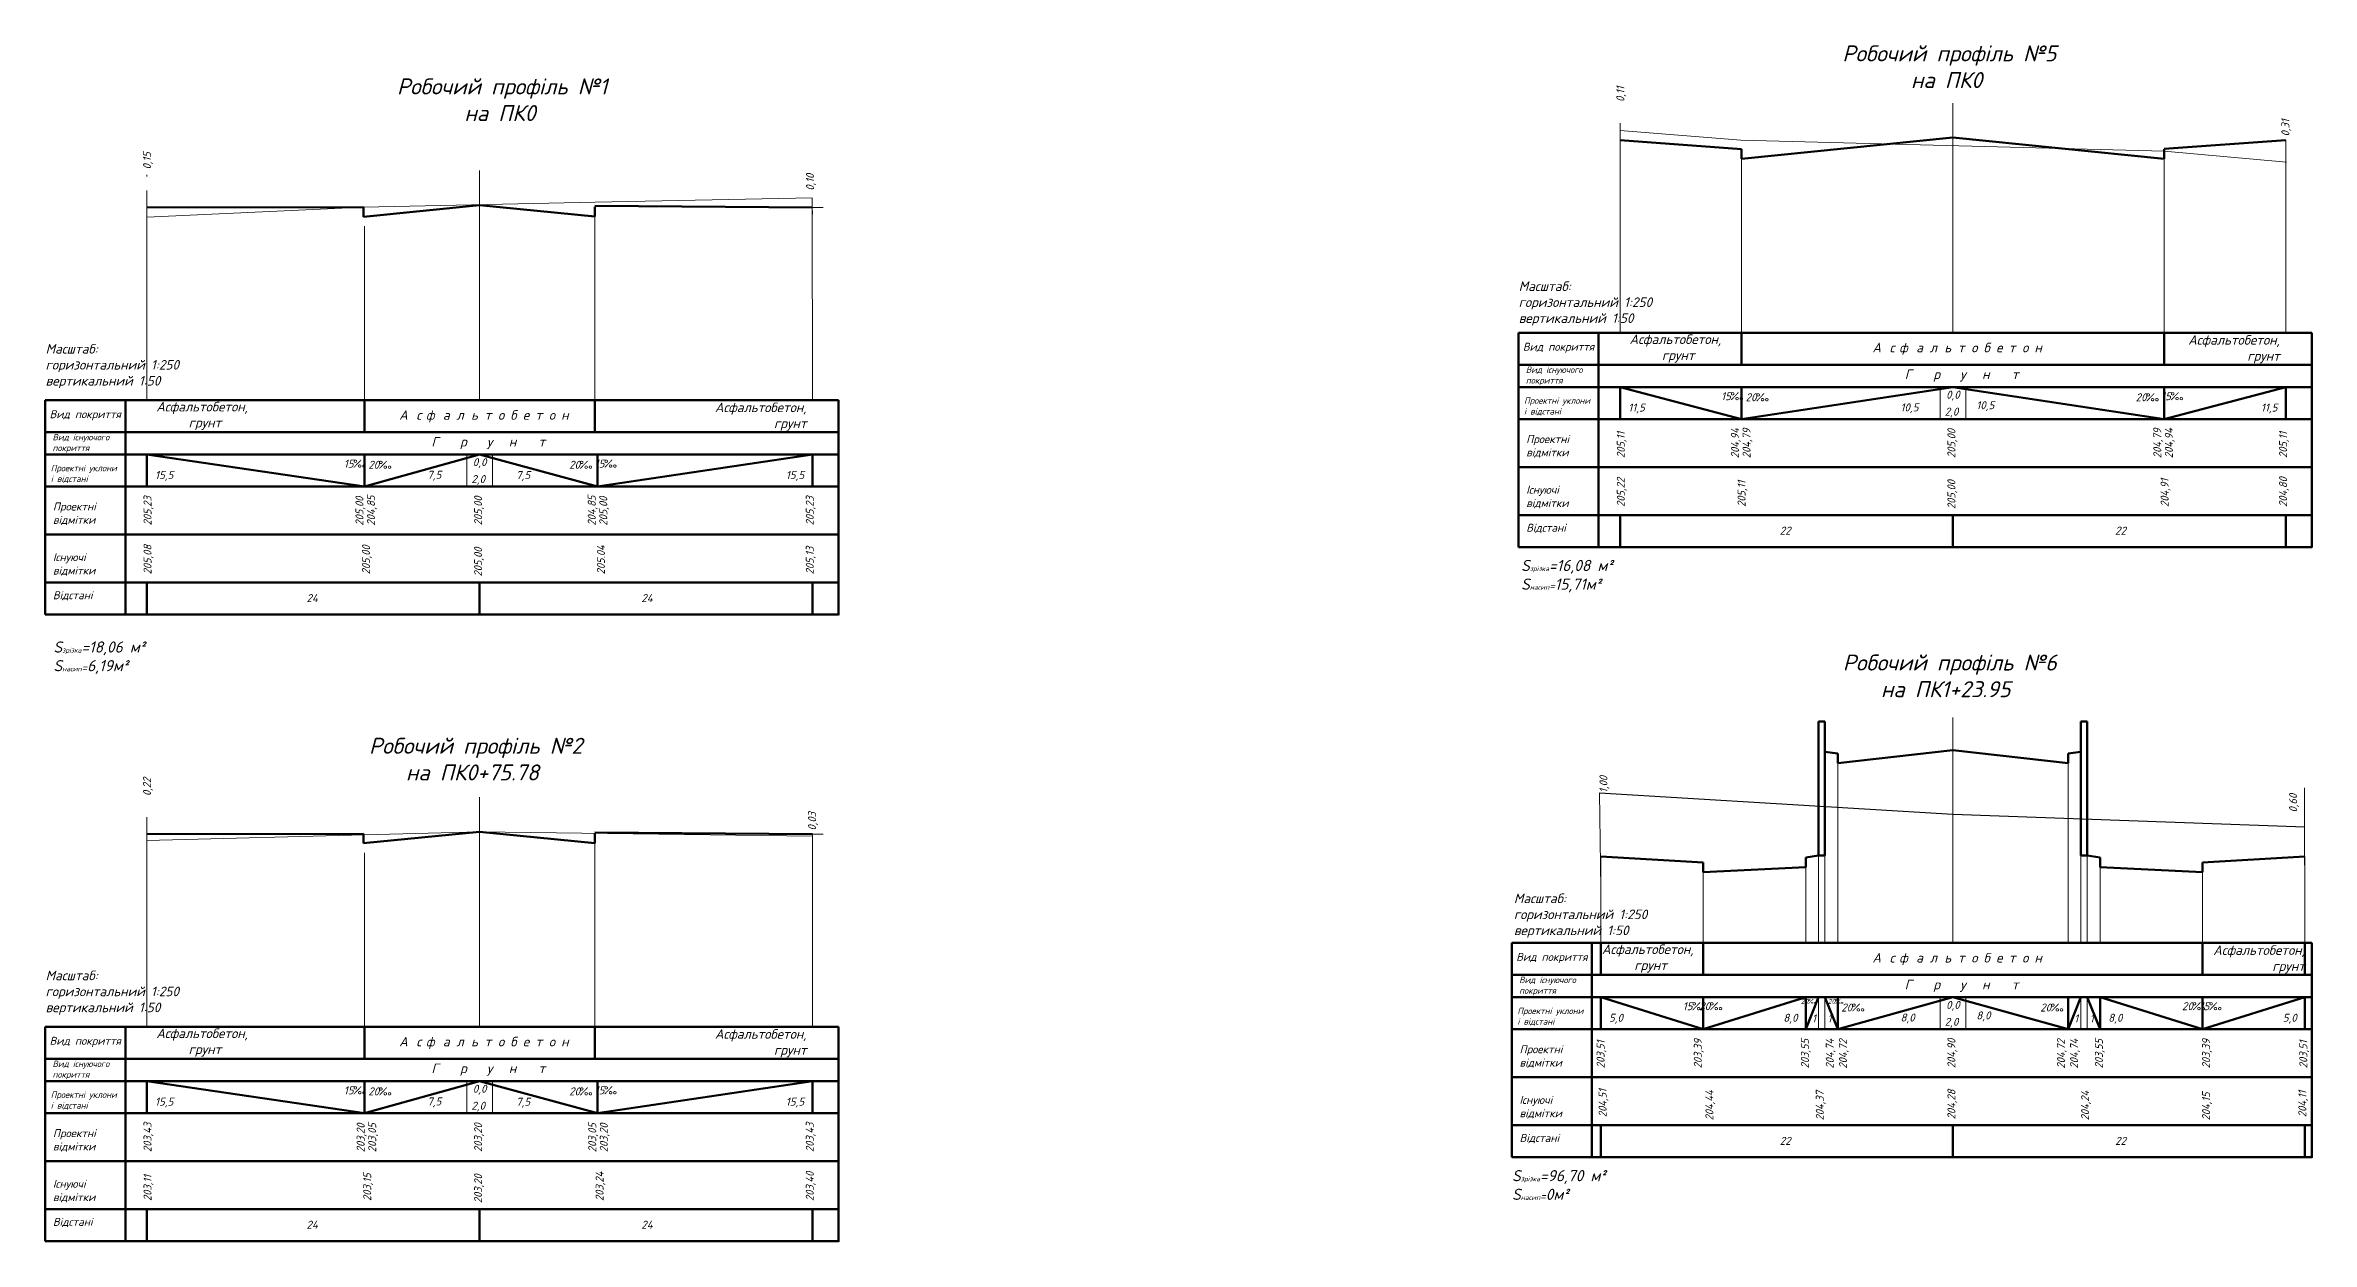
# Model space of a CAD drawing. Header units: millimetres. Extents: x -2123 to 34701, y -1286 to 835.
# Drawn here: x 5246.7 to 5423.7, y -430.2 to -336.6 of the extents above; entities that cross this region are included whole.
import ezdxf

# ---------------------------------------------------------------- set-up
doc = ezdxf.new("R2010")
doc.units = ezdxf.units.MM
doc.linetypes.add('ACAD_ISO04W100', pattern=[30, 24, -3, 0, -3])
doc.layers.get('0').update_dxf_attribs({"lineweight": 15})
doc.layers.add('Інж. мережі', color=205, linetype='Continuous', lineweight=18)
doc.layers.add('ІСНУЮЧА', color=80, linetype='Continuous')
doc.styles.add('GOST-2.304_Type-B_italic', font='GOST Common Italic.ttf')
doc.styles.add('профили', font='isocpeui.ttf')

msp = doc.modelspace()

# ---------------------------------------------------------------- linework, layer by layer
at = {"color": 18, "linetype": 'ACAD_ISO04W100', "true_color": 0x000000}
for p, q in [((5395.672, -359.116), (5395.672, -341.172)), ((5395.672, -359.116), (5395.672, -341.172)), ((5280.576, -364.389), (5280.576, -346.445)), ((5280.576, -364.389), (5280.576, -346.445)), ((5395.672, -406.813), (5395.672, -389.194)), ((5280.576, -413.369), (5280.576, -395.426)), ((5280.576, -413.369), (5280.576, -395.426))]:
    msp.add_line(p, q, dxfattribs=at)
at = {"color": 18, "true_color": 0x000000}
for p, q in [((5369.672, -359.116), (5369.672, -342.724)), ((5395.672, -346.714), (5395.672, -341.914)), ((5395.672, -343.864), (5395.672, -344.114)), ((5412.172, -359.131), (5412.172, -344.748)), ((5421.672, -359.116), (5421.672, -344.065)), ((5421.672, -344.564), (5421.672, -344.314)), ((5254.576, -346.912), (5254.576, -346.762)), ((5379.172, -359.131), (5379.172, -345.514)), ((5412.172, -349.014), (5412.172, -346.764)), ((5254.576, -364.389), (5254.576, -347.997)), ((5280.576, -351.987), (5280.576, -347.187)), ((5306.576, -364.389), (5306.559, -348.561)), ((5280.576, -349.137), (5280.576, -349.387)), ((5289.576, -364.405), (5289.576, -350.021)), ((5306.576, -349.338), (5307.416, -349.338)), ((5306.576, -349.837), (5306.576, -349.587)), ((5271.576, -364.405), (5271.576, -350.787)), ((5412.172, -356.714), (5412.172, -355.214)), ((5421.672, -356.714), (5421.672, -356.214)), ((5306.576, -361.987), (5306.576, -361.487)), ((5394.672, -365.866), (5394.672, -363.366)), ((5396.672, -365.866), (5396.672, -363.366)), ((5279.576, -371.139), (5279.576, -368.639)), ((5281.576, -371.139), (5281.576, -368.639)), ((5386.672, -392.763), (5386.672, -406.813)), ((5404.672, -392.763), (5404.672, -406.813)), ((5385.172, -394.514), (5385.172, -406.813)), ((5385.672, -394.514), (5385.672, -406.813)), ((5405.672, -394.514), (5405.672, -406.813)), ((5406.172, -394.514), (5406.172, -406.813)), ((5423.149, -394.698), (5423.172, -406.813)), ((5280.576, -400.967), (5280.576, -396.167)), ((5368.172, -402.588), (5368.062, -395.076)), ((5254.576, -413.369), (5254.576, -396.977)), ((5280.576, -398.117), (5280.576, -398.367)), ((5306.576, -413.369), (5306.576, -398.318)), ((5306.576, -398.318), (5307.416, -398.318)), ((5395.672, -397.588), (5395.672, -396.738)), ((5271.576, -413.385), (5271.576, -399.767)), ((5289.576, -413.385), (5289.576, -399.002)), ((5306.576, -398.817), (5306.576, -398.567)), ((5368.172, -400.063), (5368.172, -406.813)), ((5384.172, -400.129), (5384.172, -406.813)), ((5423.172, -400.063), (5423.172, -402.596)), ((5376.172, -400.538), (5376.172, -406.813)), ((5407.172, -400.879), (5407.172, -406.813)), ((5415.172, -401.288), (5415.172, -406.813)), ((5306.576, -410.967), (5306.576, -410.467)), ((5385.172, -411.063), (5385.172, -413.563)), ((5385.672, -411.063), (5385.672, -413.563)), ((5394.672, -413.563), (5394.672, -411.063)), ((5396.672, -413.563), (5396.672, -411.063)), ((5405.672, -411.063), (5405.672, -413.563)), ((5406.172, -411.063), (5406.172, -413.563)), ((5279.576, -420.119), (5279.576, -417.619)), ((5281.576, -420.119), (5281.576, -417.619))]:
    msp.add_line(p, q, dxfattribs=at)
at = {"color": 18, "lineweight": 50, "true_color": 0x000000}
for p, q in [((5379.172, -344.764), (5369.672, -344.065)), ((5395.672, -343.864), (5379.172, -345.514)), ((5379.172, -345.514), (5379.172, -344.764)), ((5395.672, -343.864), (5412.172, -345.514)), ((5412.172, -344.748), (5421.672, -344.065)), ((5412.172, -345.514), (5412.172, -344.764)), ((5271.501, -349.294), (5254.576, -349.338)), ((5280.576, -349.137), (5271.501, -350.044)), ((5271.501, -350.044), (5271.501, -349.294)), ((5280.576, -349.137), (5289.576, -350.037)), ((5289.576, -349.196), (5306.576, -349.338)), ((5289.576, -350.021), (5289.576, -349.271)), ((5367.997, -359.116), (5361.747, -359.116)), ((5361.747, -359.116), (5361.747, -375.866)), ((5367.997, -361.616), (5367.997, -359.116)), ((5367.997, -359.116), (5395.672, -359.116)), ((5379.172, -361.631), (5379.172, -359.131)), ((5423.702, -359.116), (5395.672, -359.116)), ((5412.172, -361.616), (5412.172, -359.116)), ((5423.702, -359.116), (5423.702, -375.912)), ((5367.997, -361.616), (5361.747, -361.616)), ((5364.007, -361.616), (5395.672, -361.616)), ((5367.997, -363.366), (5367.997, -361.616)), ((5423.702, -361.616), (5395.672, -361.616)), ((5252.901, -364.389), (5246.651, -364.389)), ((5246.651, -364.389), (5246.651, -381.139)), ((5252.901, -366.889), (5252.901, -364.389)), ((5252.901, -364.389), (5280.576, -364.389)), ((5271.576, -366.905), (5271.576, -364.405)), ((5308.606, -364.389), (5280.576, -364.389)), ((5289.576, -366.889), (5289.576, -364.389)), ((5308.606, -364.389), (5308.606, -381.185)), ((5367.997, -363.366), (5361.747, -363.366)), ((5364.007, -363.366), (5395.672, -363.366)), ((5367.997, -365.866), (5367.997, -363.366)), ((5379.172, -365.866), (5369.672, -363.366)), ((5369.672, -363.366), (5369.672, -365.866)), ((5379.172, -363.366), (5379.172, -365.866)), ((5379.172, -365.866), (5395.672, -363.366)), ((5423.702, -363.366), (5395.672, -363.366)), ((5412.172, -365.866), (5395.672, -363.366)), ((5412.172, -363.366), (5412.172, -365.866)), ((5412.172, -365.866), (5421.672, -363.366)), ((5421.672, -363.366), (5421.672, -365.866)), ((5367.997, -365.866), (5361.747, -365.866)), ((5364.007, -365.866), (5395.672, -365.866)), ((5367.997, -369.616), (5367.997, -365.866)), ((5389.872, -365.866), (5383.872, -365.866)), ((5395.672, -365.866), (5389.872, -365.866)), ((5423.702, -365.866), (5395.672, -365.866)), ((5395.672, -365.866), (5401.472, -365.866)), ((5401.472, -365.866), (5407.472, -365.866)), ((5252.901, -366.889), (5246.651, -366.889)), ((5248.911, -366.889), (5280.576, -366.889)), ((5252.901, -368.639), (5252.901, -366.889)), ((5308.606, -366.889), (5280.576, -366.889)), ((5252.901, -368.639), (5246.651, -368.639)), ((5248.911, -368.639), (5280.576, -368.639)), ((5252.901, -371.139), (5252.901, -368.639)), ((5271.576, -371.139), (5254.576, -368.639)), ((5254.576, -368.639), (5254.576, -371.139)), ((5271.576, -368.639), (5271.576, -371.139)), ((5271.576, -371.139), (5280.576, -368.639)), ((5308.606, -368.639), (5280.576, -368.639)), ((5289.795, -371.139), (5280.576, -368.639)), ((5289.795, -368.639), (5289.795, -371.139)), ((5289.795, -371.139), (5306.576, -368.639)), ((5306.576, -368.639), (5306.576, -371.139)), ((5367.997, -369.616), (5361.747, -369.616)), ((5364.007, -369.616), (5395.672, -369.616)), ((5367.997, -373.366), (5367.997, -369.616)), ((5423.702, -369.616), (5395.672, -369.616)), ((5252.901, -371.139), (5246.651, -371.139)), ((5248.911, -371.139), (5280.576, -371.139)), ((5252.901, -374.889), (5252.901, -371.139)), ((5274.776, -371.139), (5268.776, -371.139)), ((5280.576, -371.139), (5274.776, -371.139)), ((5308.606, -371.139), (5280.576, -371.139)), ((5280.576, -371.139), (5286.376, -371.139)), ((5286.376, -371.139), (5292.376, -371.139)), ((5367.997, -373.366), (5361.747, -373.366)), ((5364.007, -373.366), (5395.672, -373.366)), ((5367.997, -375.866), (5367.997, -373.366)), ((5369.672, -375.866), (5369.672, -373.366)), ((5395.672, -375.866), (5395.672, -373.366)), ((5423.702, -373.366), (5395.672, -373.366)), ((5395.672, -375.866), (5395.672, -373.366)), ((5421.672, -375.866), (5421.672, -373.366)), ((5252.901, -374.889), (5246.651, -374.889)), ((5248.911, -374.889), (5280.576, -374.889)), ((5252.901, -378.639), (5252.901, -374.889)), ((5308.606, -374.889), (5280.576, -374.889)), ((5361.747, -375.866), (5367.997, -375.866)), ((5364.007, -375.866), (5395.672, -375.866)), ((5370.672, -375.866), (5395.672, -375.866)), ((5420.672, -375.866), (5395.672, -375.866)), ((5423.702, -375.866), (5395.672, -375.866)), ((5252.901, -378.639), (5246.651, -378.639)), ((5248.911, -378.639), (5280.576, -378.639)), ((5252.901, -381.139), (5252.901, -378.639)), ((5254.576, -381.139), (5254.576, -378.639)), ((5280.576, -381.139), (5280.576, -378.639)), ((5308.606, -378.639), (5280.576, -378.639)), ((5280.576, -381.139), (5280.576, -378.639)), ((5306.576, -381.139), (5306.576, -378.639)), ((5246.651, -381.139), (5252.901, -381.139)), ((5248.911, -381.139), (5280.576, -381.139)), ((5255.576, -381.139), (5280.576, -381.139)), ((5305.576, -381.139), (5280.576, -381.139)), ((5308.606, -381.139), (5280.576, -381.139)), ((5385.672, -389.513), (5385.172, -389.513)), ((5385.172, -389.513), (5385.172, -399.983)), ((5385.672, -399.983), (5385.672, -389.513)), ((5405.672, -399.983), (5405.672, -389.513)), ((5405.672, -389.513), (5406.172, -389.513)), ((5406.172, -389.513), (5406.172, -399.983)), ((5386.672, -392.013), (5385.672, -391.867)), ((5395.672, -391.738), (5386.672, -392.763)), ((5386.672, -392.763), (5386.672, -392.013)), ((5395.672, -391.738), (5404.672, -392.763)), ((5404.672, -392.013), (5405.672, -391.867)), ((5404.672, -392.763), (5404.672, -392.013)), ((5271.501, -398.275), (5254.576, -398.318)), ((5280.576, -398.117), (5271.501, -399.025)), ((5271.501, -399.025), (5271.501, -398.275)), ((5280.576, -398.117), (5289.576, -399.017)), ((5289.576, -398.176), (5306.576, -398.318)), ((5289.576, -399.002), (5289.576, -398.252)), ((5376.172, -400.538), (5368.172, -400.063)), ((5384.172, -400.129), (5385.172, -399.983)), ((5384.172, -400.879), (5384.172, -400.129)), ((5385.172, -399.983), (5385.672, -399.983)), ((5406.172, -399.983), (5405.672, -399.983)), ((5407.172, -400.129), (5406.172, -399.983)), ((5407.172, -400.879), (5407.172, -400.129)), ((5415.172, -400.538), (5423.172, -400.063)), ((5376.172, -401.288), (5376.172, -400.538)), ((5384.172, -400.879), (5376.172, -401.288)), ((5407.172, -400.879), (5415.172, -401.288)), ((5415.172, -401.288), (5415.172, -400.538)), ((5368.172, -406.813), (5361.225, -406.813)), ((5361.225, -406.813), (5361.225, -423.563)), ((5367.475, -409.313), (5367.475, -406.813)), ((5368.172, -406.813), (5395.672, -406.813)), ((5368.172, -406.813), (5368.172, -409.313)), ((5376.172, -409.313), (5376.172, -406.813)), ((5423.702, -406.813), (5395.672, -406.813)), ((5415.172, -409.313), (5415.172, -406.813)), ((5423.172, -406.813), (5423.172, -409.313)), ((5423.702, -406.813), (5423.702, -423.609)), ((5367.475, -409.313), (5361.225, -409.313)), ((5364.007, -409.313), (5395.672, -409.313)), ((5367.475, -411.063), (5367.475, -409.313)), ((5423.702, -409.313), (5395.672, -409.313)), ((5367.475, -411.063), (5361.225, -411.063)), ((5364.007, -411.063), (5395.672, -411.063)), ((5367.475, -413.563), (5367.475, -411.063)), ((5376.172, -413.563), (5368.172, -411.063)), ((5368.172, -411.063), (5368.172, -413.563)), ((5376.172, -411.048), (5376.172, -413.548)), ((5376.172, -413.548), (5384.172, -411.063)), ((5384.172, -413.563), (5385.172, -411.063)), ((5384.172, -413.563), (5384.172, -411.063)), ((5385.672, -411.063), (5386.672, -413.563)), ((5386.672, -413.563), (5395.672, -411.063)), ((5386.672, -413.563), (5386.672, -411.063)), ((5423.702, -411.063), (5395.672, -411.063)), ((5404.672, -413.563), (5395.672, -411.063)), ((5405.672, -411.063), (5404.672, -413.563)), ((5404.672, -413.563), (5404.672, -411.063)), ((5407.172, -413.563), (5406.172, -411.063)), ((5415.172, -413.548), (5407.172, -411.063)), ((5407.172, -413.563), (5407.172, -411.063)), ((5415.172, -411.048), (5415.172, -413.548)), ((5415.172, -413.563), (5423.172, -411.063)), ((5423.172, -413.563), (5423.172, -411.063)), ((5252.901, -413.369), (5246.651, -413.369)), ((5246.651, -413.369), (5246.651, -430.119)), ((5252.901, -415.869), (5252.901, -413.369)), ((5252.901, -413.369), (5280.576, -413.369)), ((5271.576, -415.885), (5271.576, -413.385)), ((5308.606, -413.369), (5280.576, -413.369)), ((5289.576, -415.869), (5289.576, -413.369)), ((5308.606, -413.369), (5308.606, -430.165)), ((5367.475, -413.563), (5361.225, -413.563)), ((5364.007, -413.563), (5395.672, -413.563)), ((5367.475, -417.313), (5367.475, -413.563)), ((5389.872, -413.563), (5383.872, -413.563)), ((5395.672, -413.563), (5389.872, -413.563)), ((5423.702, -413.563), (5395.672, -413.563)), ((5395.672, -413.563), (5401.472, -413.563)), ((5401.472, -413.563), (5407.472, -413.563)), ((5252.901, -415.869), (5246.651, -415.869)), ((5248.911, -415.869), (5280.576, -415.869)), ((5252.901, -417.619), (5252.901, -415.869)), ((5308.606, -415.869), (5280.576, -415.869)), ((5252.901, -417.619), (5246.651, -417.619)), ((5248.911, -417.619), (5280.576, -417.619)), ((5252.901, -420.119), (5252.901, -417.619)), ((5271.576, -420.119), (5254.576, -417.619)), ((5254.576, -417.619), (5254.576, -420.119)), ((5271.576, -417.619), (5271.576, -420.119)), ((5271.576, -420.119), (5280.576, -417.619)), ((5308.606, -417.619), (5280.576, -417.619)), ((5289.795, -420.119), (5280.576, -417.619)), ((5289.795, -417.619), (5289.795, -420.119)), ((5289.795, -420.119), (5306.576, -417.619)), ((5306.576, -417.619), (5306.576, -420.119)), ((5367.475, -417.313), (5361.225, -417.313)), ((5364.007, -417.313), (5395.672, -417.313)), ((5367.475, -421.063), (5367.475, -417.313)), ((5423.702, -417.313), (5395.672, -417.313)), ((5252.901, -420.119), (5246.651, -420.119)), ((5248.911, -420.119), (5280.576, -420.119)), ((5252.901, -423.869), (5252.901, -420.119)), ((5274.776, -420.119), (5268.776, -420.119)), ((5280.576, -420.119), (5274.776, -420.119)), ((5308.606, -420.119), (5280.576, -420.119)), ((5280.576, -420.119), (5286.376, -420.119)), ((5286.376, -420.119), (5292.376, -420.119)), ((5367.475, -421.063), (5361.225, -421.063)), ((5364.007, -421.063), (5395.672, -421.063)), ((5367.475, -423.563), (5367.475, -421.063)), ((5368.172, -423.563), (5368.172, -421.063)), ((5395.672, -423.563), (5395.672, -421.063)), ((5423.702, -421.063), (5395.672, -421.063)), ((5395.672, -423.563), (5395.672, -421.063)), ((5423.172, -423.563), (5423.172, -421.063)), ((5252.901, -423.869), (5246.651, -423.869)), ((5248.911, -423.869), (5280.576, -423.869)), ((5252.901, -427.619), (5252.901, -423.869)), ((5308.606, -423.869), (5280.576, -423.869)), ((5361.225, -423.563), (5367.475, -423.563)), ((5364.007, -423.563), (5395.672, -423.563)), ((5370.672, -423.563), (5395.672, -423.563)), ((5420.672, -423.563), (5395.672, -423.563)), ((5423.702, -423.563), (5395.672, -423.563)), ((5252.901, -427.619), (5246.651, -427.619)), ((5248.911, -427.619), (5280.576, -427.619)), ((5252.901, -430.119), (5252.901, -427.619)), ((5254.576, -430.119), (5254.576, -427.619)), ((5280.576, -430.119), (5280.576, -427.619)), ((5308.606, -427.619), (5280.576, -427.619)), ((5280.576, -430.119), (5280.576, -427.619)), ((5306.576, -430.119), (5306.576, -427.619)), ((5246.651, -430.119), (5252.901, -430.119)), ((5248.911, -430.119), (5280.576, -430.119)), ((5255.576, -430.119), (5280.576, -430.119)), ((5305.576, -430.119), (5280.576, -430.119)), ((5308.606, -430.119), (5280.576, -430.119))]:
    msp.add_line(p, q, dxfattribs=at)
at = {"layer": 'Інж. мережі', "color": 18, "true_color": 0x000000}
for points in [[(5369.672, -343.318), (5379.119, -344.072), (5412.172, -344.92), (5421.729, -345.777)], [(5254.576, -350.07), (5271.501, -349.294), (5289.615, -348.908), (5306.559, -348.561)], [(5271.576, -364.405), (5280.576, -364.389)], [(5254.576, -398.812), (5280.576, -398.117), (5306.576, -398.463)]]:
    msp.add_lwpolyline(points, dxfattribs=at)
at = {"layer": 'ІСНУЮЧА', "color": 18, "true_color": 0x000000}
for p, q in [((5368.062, -395.076), (5395.672, -396.738)), ((5395.672, -396.738), (5423.155, -397.75))]:
    msp.add_line(p, q, dxfattribs=at)

# ---------------------------------------------------------------- texts
at = {"color": 18, "true_color": 0x000000, "style": 'профили'}
for s, insert, char_height, width, attachment_point in [('\\pi0.54018;Робочий профіль №5\\P\\pi5.9019;на ПК0  ', (5386.498, -336.657), 1.25, 17.62298, 1), ('\\pi0.63725;Робочий профіль №1\\P\\pi5.9019;на ПК0  ', (5273.486, -339.238), 1.25, 17.62298, 1), ('Масштаб:\\Pгоризонтальний 1:250\\Pвертикальний 1:50', (5361.753, -355.102), 0.75, 10.97681, 1), ('\\pi-0.40613;Асфальтобетон, \\P\\pi2.1257;грунт', (5370.817, -359.248), 0.75, 7.04172, 1), ('Асфальтобетон, грунт', (5421.216, -359.301), 0.75, 7.62345, 3), ('Масштаб:\\Pгоризонтальний 1:250\\Pвертикальний 1:50', (5246.671, -359.996), 0.75, 10.97681, 1), ('Вид покриття', (5362.079, -359.898), 0.625, 5.85871, 1), ('{\\T2;Асфальтобетон}', (5389.385, -359.898), 0.75, 7.87498, 1), ('Вид існуючого покриття', (5362.31, -361.757), 0.5, 5.85871, 1), ('{\\T4;Грунт}', (5391.908, -361.987), 0.75, 10.32379, 1), ('\\pi-0.40613;Асфальтобетон, \\P\\pi2.1257;грунт', (5255.721, -364.521), 0.75, 7.04172, 1), ('Асфальтобетон, грунт', (5306.12, -364.574), 0.75, 7.62345, 3), ('Проектні уклони \\Pі відстані', (5362.171, -364.174), 0.5, 6.87022, 1), ('11,5', (5370.314, -364.651), 0.625, 1.00755, 1), ('15{\\fISOCPEUR|b0|i0|c204|p34;‰}', (5377.566, -363.764), 0.625, 1.00755, 1), ('20{\\fISOCPEUR|b0|i0|c204|p34;‰}', (5379.474, -363.85), 0.625, 1.00755, 1), ('10,5', (5391.577, -364.636), 0.625, 1.00755, 1), ('0,0', (5396.212, -363.646), 0.625, 1.00755, 3), ('10,5', (5397.502, -364.469), 0.625, 1.00755, 1), ('20{\\fISOCPEUR|b0|i0|c204|p34;‰}', (5411.87, -363.85), 0.625, 1.00755, 3), ('15{\\fISOCPEUR|b0|i0|c204|p34;‰}', (5413.779, -363.764), 0.625, 1.00755, 3), ('11,5', (5421.031, -364.651), 0.625, 1.00755, 3), ('Вид покриття', (5246.983, -365.171), 0.625, 5.85871, 1), ('{\\T2;Асфальтобетон}', (5274.289, -365.171), 0.75, 7.87498, 1), ('2,0', (5395.031, -364.97), 0.625, 1.00755, 1), ('Вид існуючого покриття', (5247.214, -367.03), 0.5, 5.85871, 1), ('{\\T4;Грунт}', (5276.812, -367.26), 0.75, 10.32379, 1), ('Проектні\\Pвідмітки', (5362.34, -367.114), 0.625, 5.85871, 1), ('Проектні уклони \\Pі відстані', (5247.075, -369.447), 0.5, 6.87022, 1), ('15,5', (5255.218, -369.925), 0.625, 1.00755, 1), ('15{\\fISOCPEUR|b0|i0|c204|p34;‰}', (5269.97, -369.037), 0.625, 1.00755, 1), ('20{\\fISOCPEUR|b0|i0|c204|p34;‰}', (5271.878, -369.123), 0.625, 1.00755, 1), ('7,5', (5276.481, -369.909), 0.625, 1.00755, 1), ('0,0', (5281.116, -368.919), 0.625, 1.00755, 3), ('7,5', (5283.424, -369.934), 0.625, 1.00755, 1), ('20{\\fISOCPEUR|b0|i0|c204|p34;‰}', (5289.493, -369.123), 0.625, 1.00755, 3), ('15{\\fISOCPEUR|b0|i0|c204|p34;‰}', (5291.401, -369.037), 0.625, 1.00755, 3), ('15,5', (5305.935, -369.925), 0.625, 1.00755, 3), ('2,0', (5279.935, -370.243), 0.625, 1.00755, 1), ('Існуючі\\Pвідмітки', (5362.34, -371.074), 0.625, 5.85871, 1), ('Проектні\\Pвідмітки', (5247.244, -372.387), 0.625, 5.85871, 1), ('Відстані', (5362.34, -374.048), 0.625, 5.85871, 1), ('22', (5382.146, -374.273), 0.625, 1.00755, 1), ('22', (5409.199, -374.273), 0.625, 1.00755, 3), ('Існуючі\\Pвідмітки', (5247.244, -376.347), 0.625, 5.85871, 1), (' {\\H1.4x;S\\H0.42857x;зрізка\\H2.3333x;=16,08\\H0.99998x; м²}\\P {\\H1.4x;S\\H0.42857x;насип}={\\H1.4x;15,71м²}', (5361.534, -376.869), 0.625, 9.14586, 1), ('Відстані', (5247.244, -379.321), 0.625, 5.85871, 1), ('24', (5267.05, -379.546), 0.625, 1.00755, 1), ('24', (5294.103, -379.546), 0.625, 1.89024, 3), (' {\\H1.4x;S\\H0.42857x;зрізка\\H2.3333x;=18,06\\H0.99998x; м²}\\P {\\H1.4x;S\\H0.42857x;насип}={\\H1.4x;6,19м²}', (5246.881, -383.244), 0.625, 9.14586, 1), ('\\pi0.57286;Робочий профіль №6\\P\\pi3.5539;на ПК1+23.95  ', (5386.498, -384.271), 1.25, 17.62298, 1), ('\\pi0.53592;Робочий профіль №2\\P\\pi3.4199;на ПК0+75.78  ', (5271.402, -390.777), 1.25, 17.62298, 1), ('Масштаб:\\Pгоризонтальний 1:250\\Pвертикальний 1:50', (5361.377, -402.953), 0.75, 10.97681, 1), ('\\pi-0.40613;Асфальтобетон, \\P\\pi2.1257;грунт', (5368.657, -406.93), 0.75, 7.04172, 1), ('Асфальтобетон, грунт', (5423.172, -406.999), 0.75, 7.62345, 3), ('Масштаб:\\Pгоризонтальний 1:250\\Pвертикальний 1:50', (5246.671, -408.977), 0.75, 10.97681, 1), ('Вид покриття', (5361.558, -407.595), 0.625, 5.85871, 1), ('{\\T2;Асфальтобетон}', (5389.385, -407.595), 0.75, 7.87498, 1), ('Вид існуючого покриття', (5361.789, -409.454), 0.5, 5.85871, 1), ('{\\T4;Грунт}', (5391.908, -409.685), 0.75, 10.32379, 1), ('Проектні уклони \\Pі відстані', (5361.65, -411.871), 0.5, 6.87022, 1), ('5,0', (5368.805, -412.349), 0.625, 1.00755, 1), ('15{\\fISOCPEUR|b0|i0|c204|p34;‰}', (5374.566, -411.446), 0.625, 1.00755, 1), ('20{\\fISOCPEUR|b0|i0|c204|p34;‰}', (5377.779, -411.446), 0.625, 1.00755, 3), ('8,0', (5383.54, -412.349), 0.625, 1.00755, 3), ('20{\\fISOCPEUR|b0|i0|c204|p34;‰}', (5385.081, -411.198), 0.375, 1.00755, 3), ('1', (5384.974, -412.393), 0.625, 1.00755, 3), ('20{\\fISOCPEUR|b0|i0|c204|p34;‰}', (5385.914, -411.198), 0.375, 1.00755, 1), ('1', (5385.883, -412.393), 0.625, 1.00755, 1), ('20{\\fISOCPEUR|b0|i0|c204|p34;‰}', (5386.953, -411.547), 0.625, 1.00755, 1), ('8,0', (5391.577, -412.333), 0.625, 1.00755, 1), ('0,0', (5396.212, -411.343), 0.625, 1.00755, 3), ('8,0', (5397.502, -412.166), 0.625, 1.00755, 1), ('20{\\fISOCPEUR|b0|i0|c204|p34;‰}', (5404.419, -411.547), 0.625, 1.00755, 3), ('1', (5405.462, -412.393), 0.625, 1.00755, 3), ('1', (5406.37, -412.393), 0.625, 1.00755, 1), ('8,0', (5407.805, -412.349), 0.625, 1.00755, 1), ('20{\\fISOCPEUR|b0|i0|c204|p34;‰}', (5413.566, -411.446), 0.625, 1.00755, 1), ('15{\\fISOCPEUR|b0|i0|c204|p34;‰}', (5416.779, -411.446), 0.625, 1.00755, 3), ('5,0', (5422.54, -412.349), 0.625, 1.00755, 3), ('Вид покриття', (5246.983, -414.151), 0.625, 5.85871, 1), ('\\pi-0.40613;Асфальтобетон, \\P\\pi2.1257;грунт', (5255.721, -413.502), 0.75, 7.04172, 1), ('{\\T2;Асфальтобетон}', (5274.289, -414.151), 0.75, 7.87498, 1), ('Асфальтобетон, грунт', (5306.12, -413.555), 0.75, 7.62345, 3), ('2,0', (5395.031, -412.667), 0.625, 1.00755, 1), ('Вид існуючого покриття', (5247.214, -416.01), 0.5, 5.85871, 1), ('Проектні\\Pвідмітки', (5361.819, -414.811), 0.625, 5.85871, 1), ('{\\T4;Грунт}', (5276.812, -416.241), 0.75, 10.32379, 1), ('Проектні уклони \\Pі відстані', (5247.075, -418.427), 0.5, 6.87022, 1), ('15,5', (5255.218, -418.905), 0.625, 1.00755, 1), ('15{\\fISOCPEUR|b0|i0|c204|p34;‰}', (5269.97, -418.018), 0.625, 1.00755, 1), ('20{\\fISOCPEUR|b0|i0|c204|p34;‰}', (5271.878, -418.103), 0.625, 1.00755, 1), ('7,5', (5276.481, -418.889), 0.625, 1.00755, 1), ('2,0', (5279.935, -419.223), 0.625, 1.00755, 1), ('0,0', (5281.116, -417.899), 0.625, 1.00755, 3), ('7,5', (5283.424, -418.914), 0.625, 1.00755, 1), ('20{\\fISOCPEUR|b0|i0|c204|p34;‰}', (5289.493, -418.103), 0.625, 1.00755, 3), ('15{\\fISOCPEUR|b0|i0|c204|p34;‰}', (5291.401, -418.018), 0.625, 1.00755, 3), ('15,5', (5305.935, -418.905), 0.625, 1.00755, 3), ('Існуючі\\Pвідмітки', (5361.819, -418.772), 0.625, 5.85871, 1), ('Проектні\\Pвідмітки', (5247.244, -421.367), 0.625, 5.85871, 1), ('Відстані', (5361.819, -421.745), 0.625, 5.85871, 1), ('22', (5382.146, -421.97), 0.625, 1.00755, 1), ('22', (5409.199, -421.97), 0.625, 1.00755, 3), (' {\\H1.4x;S\\H0.42857x;зрізка\\H2.3333x;=96,70\\H0.99998x; м²}\\P {\\H1.4x;S\\H0.42857x;насип}={\\H1.4x;0м²}', (5360.829, -424.566), 0.625, 9.14586, 1), ('Існуючі\\Pвідмітки', (5247.244, -425.328), 0.625, 5.85871, 1), ('Відстані', (5247.244, -428.301), 0.625, 5.85871, 1), ('24', (5267.05, -428.526), 0.625, 1.00755, 1), ('24', (5294.103, -428.526), 0.625, 1.89024, 3)]:
    msp.add_mtext(s, dxfattribs=dict(at, insert=insert, char_height=char_height, width=width, attachment_point=attachment_point))
at = {"color": 18, "true_color": 0x000000, "char_height": 0.625, "rotation": 90, "style": 'GOST-2.304_Type-B_italic'}
for s, width, heights, insert, attachment_point in [('0,11', 9.35383, [0], (5369.379, -341.074), 1), ('0,31', 9.35383, [0], (5421.333, -343.765), 1), ('0,15', 9.35383, [0], (5254.283, -346.347), 1), ('0,10', 9.35383, [0], (5306.081, -348.007), 1), ('205,11', 9.35383, [0], (5369.418, -368.907), 1), ('204,94', 9.35383, [0], (5378.338, -368.923), 1), ('204,79', 9.35383, [0], (5379.242, -368.923), 1), ('205,00', 9.35383, [0], (5395.245, -368.907), 1), ('204,79', 9.35383, [0], (5412.103, -368.923), 7), ('204,94', 9.35383, [0], (5413.006, -368.923), 7), ('205,11', 9.35383, [0], (5421.927, -368.907), 7), ('204,85', 9.35383, [0], (5271.781, -374.196), 1), ('204,85', 13.43642, [3.604], (5289.795, -374.196), 7), ('205,22', 9.35383, [0], (5369.418, -372.733), 1), ('205,11', 9.35383, [0], (5378.851, -372.733), 1), ('205,00', 9.35383, [0], (5395.245, -372.903), 1), ('204,91', 9.35383, [0], (5412.674, -372.733), 7), ('204,80', 9.35383, [0], (5421.927, -372.733), 7), ('205,23', 9.35383, [0], (5254.322, -374.18), 1), ('205,00', 9.35383, [0], (5270.878, -374.196), 1), ('205,00', 9.35383, [0], (5280.149, -374.18), 1), ('205,00', 9.35383, [0], (5290.698, -374.196), 7), ('205,23', 9.35383, [0], (5306.831, -374.18), 7), ('205,08', 9.35383, [0], (5254.322, -378.006), 1), ('205,00', 9.35383, [0], (5271.39, -378.006), 1), ('205,00', 9.35383, [0], (5280.149, -378.176), 1), ('205.04', 9.35383, [0], (5290.366, -378.006), 7), ('205,13', 9.35383, [3], (5306.831, -378.006), 7), ('0,22', 9.35383, [0], (5254.283, -395.328), 1), ('1,00', 9.35383, [0], (5368.062, -395.076), 1), ('0,03', 9.35383, [0], (5306.237, -398.019), 1), ('0,60', 9.35383, [0], (5421.939, -396.609), 1), ('203,39', 9.35383, [0], (5375.433, -416.62), 1), ('203,55', 9.35383, [0], (5383.805, -416.62), 1), ('204,74', 9.35383, [0], (5385.744, -416.636), 1), ('204,72', 9.35383, [0], (5386.77, -416.636), 1), ('204,90', 9.35383, [0], (5395.245, -416.605), 1), ('204,72', 9.35383, [0], (5404.574, -416.636), 7), ('204,74', 9.35383, [0], (5405.601, -416.636), 7), ('203,55', 9.35383, [0], (5407.539, -416.62), 7), ('203,39', 9.35383, [0], (5415.912, -416.62), 7), ('203,51', 9.35383, [0], (5367.839, -416.605), 1), ('203,51', 9.35383, [0], (5423.506, -416.605), 7), ('204,51', 9.35383, [0], (5367.997, -420.43), 1), ('204,44', 9.35383, [0], (5376.336, -420.69), 1), ('204,37', 9.35383, [0], (5384.963, -420.69), 1), ('204,28', 9.35383, [0], (5395.245, -420.6), 1), ('204,24', 9.35383, [0], (5406.461, -420.69), 7), ('204,15', 9.35383, [0], (5415.912, -420.69), 7), ('204,11', 9.35383, [0], (5423.429, -420.43), 7), ('203,43', 9.35383, [0], (5254.322, -423.161), 1), ('203,20', 9.35383, [0], (5270.972, -423.176), 1), ('203,05', 9.35383, [0], (5271.875, -423.176), 1), ('203,20', 9.35383, [0], (5280.149, -423.161), 1), ('203,05', 9.35383, [0], (5289.836, -423.176), 7), ('203,20', 9.35383, [0], (5290.739, -423.176), 7), ('203,43', 9.35383, [0], (5306.831, -423.161), 7), ('203,11', 9.35383, [0], (5254.322, -426.986), 1), ('203,15', 9.35383, [0], (5271.484, -426.986), 1), ('203,20', 9.35383, [0], (5280.149, -427.156), 1), ('203,24', 9.35383, [0], (5290.407, -426.986), 7), ('203,40', 9.35383, [0], (5306.831, -426.986), 7)]:
    msp.add_mtext_dynamic_manual_height_columns(s, width=width, gutter_width=12.5, heights=heights, dxfattribs=dict(at, insert=insert, attachment_point=attachment_point))

doc.saveas('drawing.dxf')
